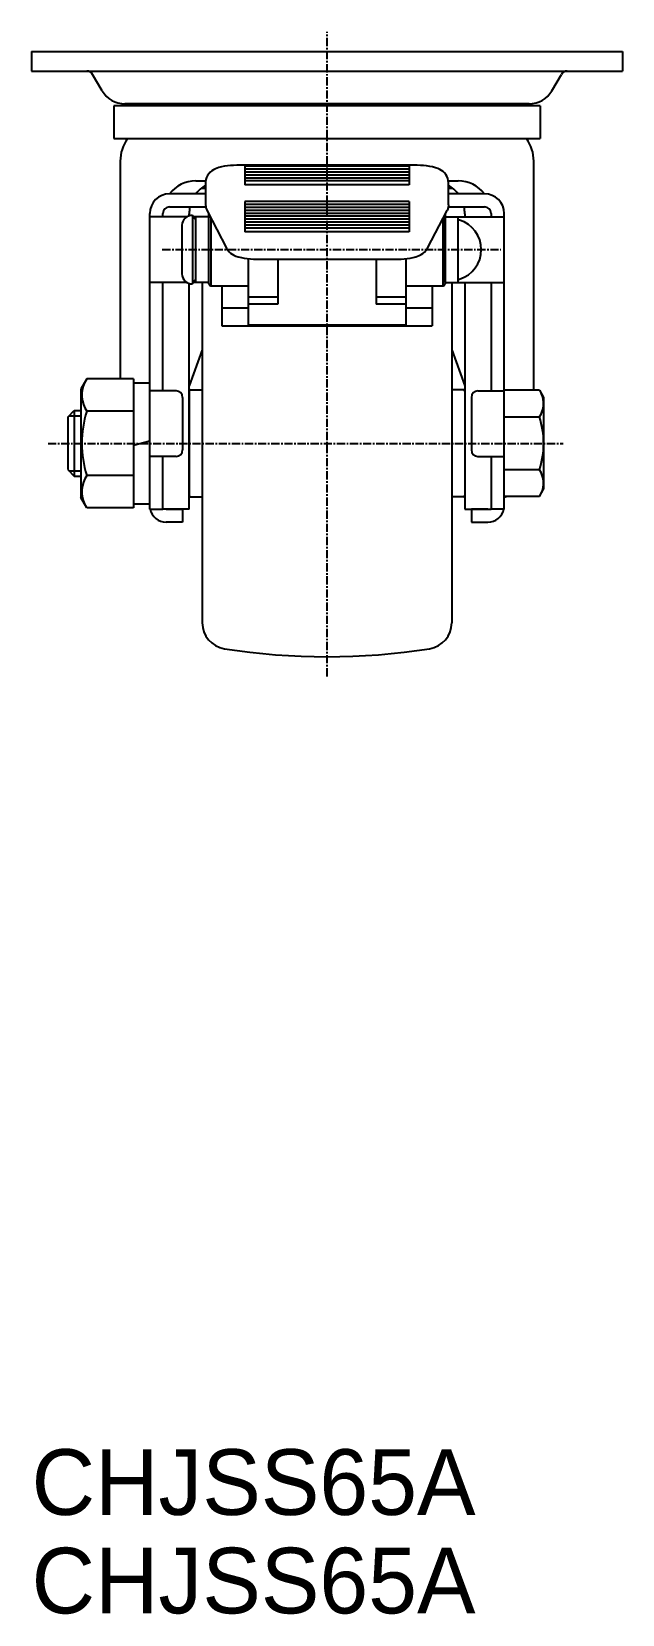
# Model space of a CAD drawing. Extents: x -2859 to -2594, y -90 to 307.
# Drawn here: x -2859.2 to -2769.2, y -87.6 to 153.5 of the extents above; entities that cross this region are included whole.
import ezdxf

# ---------------------------------------------------------------- set-up
doc = ezdxf.new("R2010")
doc.units = 0
doc.linetypes.add('CENTER', pattern=[2, 1.25, -0.25, 0.25, -0.25])
doc.layers.get('0').update_dxf_attribs({"linetype": 'CONTINUOUS'})
doc.layers.add('CENTER', color=1, linetype='CENTER')

msp = doc.modelspace()

# ---------------------------------------------------------------- linework, layer by layer
at = {"color": 7, "linetype": 'CONTINUOUS'}
for p, q in [((-2859.19, 150.45), (-2769.19, 150.45)), ((-2859.19, 150.45), (-2859.19, 147.45)), ((-2769.19, 150.45), (-2769.19, 147.45)), ((-2859.19, 147.45), (-2769.19, 147.45)), ((-2848.46, 144.45), (-2849.9, 146.95)), ((-2779.92, 144.45), (-2778.48, 146.95)), ((-2783.39, 142.45), (-2844.99, 142.45)), ((-2841.91, 142.45), (-2842.19, 142.17)), ((-2786.47, 142.45), (-2786.19, 142.17)), ((-2781.69, 142.17), (-2846.69, 142.17)), ((-2846.69, 142.17), (-2846.69, 137.17)), ((-2781.69, 142.17), (-2781.69, 137.17)), ((-2846.69, 137.17), (-2781.69, 137.17)), ((-2845.69, 133.71), (-2845.69, 100.57)), ((-2800.69, 133.11), (-2827.69, 133.11)), ((-2801.69, 132.95), (-2826.69, 132.95)), ((-2826.69, 132.95), (-2826.69, 130.13)), ((-2801.69, 132.95), (-2801.69, 130.13)), ((-2782.69, 98.84), (-2782.69, 133.71)), ((-2834.19, 130.72), (-2832.66, 130.72)), ((-2832.69, 130.44), (-2832.69, 127.1)), ((-2801.69, 132.5), (-2826.69, 132.5)), ((-2801.69, 132.06), (-2826.69, 132.06)), ((-2801.69, 131.61), (-2826.69, 131.61)), ((-2801.69, 131.16), (-2826.69, 131.16)), ((-2801.69, 130.71), (-2826.69, 130.71)), ((-2795.71, 130.72), (-2794.19, 130.72)), ((-2795.69, 127.07), (-2795.69, 130.44)), ((-2832.69, 128.75), (-2838.19, 128.75)), ((-2833.34, 129.6), (-2832.69, 129.6)), ((-2801.69, 130.13), (-2826.69, 130.13)), ((-2795.69, 129.6), (-2795.04, 129.6)), ((-2790.19, 128.75), (-2795.69, 128.75)), ((-2841.19, 80.75), (-2841.19, 125.75)), ((-2839.19, 125.25), (-2839.19, 125.75)), ((-2838.19, 126.75), (-2832.66, 126.75)), ((-2835.19, 125.4), (-2835.19, 125.72)), ((-2834.19, 124.75), (-2834.68, 125.45)), ((-2834.68, 125.45), (-2834.68, 115.05)), ((-2832.46, 126.18), (-2829.49, 120.47)), ((-2832.19, 125.12), (-2832.19, 125.65)), ((-2801.69, 127.57), (-2826.69, 127.57)), ((-2826.69, 127.57), (-2826.69, 122.96)), ((-2801.69, 127.13), (-2826.69, 127.13)), ((-2801.69, 126.68), (-2826.69, 126.68)), ((-2801.69, 126.23), (-2826.69, 126.23)), ((-2801.69, 125.78), (-2826.69, 125.78)), ((-2801.69, 127.57), (-2801.69, 122.96)), ((-2798.89, 120.47), (-2795.9, 126.2)), ((-2796.19, 125.65), (-2796.19, 125.12)), ((-2795.72, 126.75), (-2790.19, 126.75)), ((-2793.19, 125.72), (-2793.19, 125.25)), ((-2789.19, 125.75), (-2789.19, 125.25)), ((-2787.19, 80.75), (-2787.19, 125.75)), ((-2835.55, 125.25), (-2841.19, 125.25)), ((-2836.29, 123.96), (-2836.29, 116.55)), ((-2832.19, 125.25), (-2834.54, 125.25)), ((-2834.19, 115.25), (-2834.19, 125.25)), ((-2832.19, 115.25), (-2832.19, 125.25)), ((-2832.19, 115.05), (-2832.19, 125.12)), ((-2831.89, 125.07), (-2831.89, 114.75)), ((-2801.69, 125.33), (-2826.69, 125.33)), ((-2801.69, 124.88), (-2826.69, 124.88)), ((-2801.69, 124.44), (-2826.69, 124.44)), ((-2801.69, 123.99), (-2826.69, 123.99)), ((-2801.69, 123.54), (-2826.69, 123.54)), ((-2801.69, 122.96), (-2826.69, 122.96)), ((-2796.49, 114.75), (-2796.49, 125.07)), ((-2796.19, 115.25), (-2796.19, 125.25)), ((-2796.19, 125.25), (-2787.19, 125.25)), ((-2796.19, 125.12), (-2796.19, 115.05)), ((-2794.19, 115.25), (-2794.19, 125.25)), ((-2793.99, 124.75), (-2794.19, 124.75)), ((-2826.19, 118.87), (-2826.19, 113.01)), ((-2824.74, 118.8), (-2803.64, 118.8)), ((-2821.69, 118.8), (-2821.69, 111.95)), ((-2806.69, 118.8), (-2806.69, 111.95)), ((-2802.19, 118.87), (-2802.19, 113.01)), ((-2834.19, 115.75), (-2834.68, 115.05)), ((-2794.19, 115.75), (-2793.99, 115.75)), ((-2835.55, 115.25), (-2841.19, 115.25)), ((-2839.19, 98.75), (-2839.19, 115.25)), ((-2835.19, 80.75), (-2835.19, 115.1)), ((-2832.19, 115.25), (-2834.54, 115.25)), ((-2833.19, 115.25), (-2833.19, 63.43)), ((-2831.89, 114.75), (-2826.19, 114.75)), ((-2830.19, 114.75), (-2830.19, 111.32)), ((-2802.19, 114.75), (-2796.49, 114.75)), ((-2798.19, 114.75), (-2798.19, 111.32)), ((-2796.19, 115.25), (-2787.19, 115.25)), ((-2795.19, 115.25), (-2795.19, 63.43)), ((-2795.19, 115.25), (-2795.19, 108.25)), ((-2793.19, 115.25), (-2793.19, 80.75)), ((-2789.19, 115.25), (-2789.19, 98.75)), ((-2826.19, 111.32), (-2830.19, 111.32)), ((-2830.19, 111.32), (-2830.19, 108.64)), ((-2826.19, 113.01), (-2826.19, 111.95)), ((-2821.69, 113.01), (-2826.19, 113.01)), ((-2821.69, 111.95), (-2826.19, 111.95)), ((-2826.19, 111.95), (-2826.19, 108.75)), ((-2802.19, 113.01), (-2806.69, 113.01)), ((-2802.19, 111.95), (-2806.69, 111.95)), ((-2802.19, 113.01), (-2802.19, 111.95)), ((-2802.19, 111.95), (-2802.19, 108.75)), ((-2798.19, 111.32), (-2802.19, 111.32)), ((-2798.19, 111.32), (-2798.19, 108.64)), ((-2830.19, 108.64), (-2798.19, 108.64)), ((-2802.19, 108.75), (-2826.19, 108.75)), ((-2833.19, 104.98), (-2835.19, 99.49)), ((-2795.19, 104.98), (-2793.19, 99.49)), ((-2850.79, 100.57), (-2851.69, 99)), ((-2851.69, 99), (-2851.69, 82.5)), ((-2843.69, 100.57), (-2850.79, 100.57)), ((-2843.69, 100.57), (-2843.69, 80.94)), ((-2843.69, 99.95), (-2841.19, 99.95)), ((-2834.99, 98.9), (-2833.19, 98.9)), ((-2793.39, 98.9), (-2795.19, 98.9)), ((-2781.82, 98.84), (-2787.19, 98.84)), ((-2781.82, 98.84), (-2781.19, 97.75)), ((-2837.19, 98.75), (-2841.19, 98.75)), ((-2836.19, 97.75), (-2836.19, 89.75)), ((-2835.19, 98.7), (-2835.19, 82.8)), ((-2793.19, 98.7), (-2793.19, 82.8)), ((-2792.19, 97.75), (-2792.19, 89.75)), ((-2791.19, 98.75), (-2787.19, 98.75)), ((-2781.19, 97.75), (-2781.19, 83.75)), ((-2853.69, 94.75), (-2852.69, 95.75)), ((-2853.69, 94.75), (-2853.69, 86.75)), ((-2852.69, 95.75), (-2852.69, 85.75)), ((-2852.69, 95.75), (-2851.69, 95.75)), ((-2843.69, 95.66), (-2850.79, 95.66)), ((-2787.19, 94.79), (-2781.82, 94.79)), ((-2841.19, 91.09), (-2843.69, 90.42)), ((-2837.19, 88.75), (-2841.19, 88.75)), ((-2839.19, 80.75), (-2839.19, 88.75)), ((-2791.19, 88.75), (-2787.19, 88.75)), ((-2789.19, 88.75), (-2789.19, 80.75)), ((-2853.69, 86.75), (-2852.69, 85.75)), ((-2852.69, 85.75), (-2851.69, 85.75)), ((-2843.69, 85.84), (-2850.79, 85.84)), ((-2781.82, 86.71), (-2787.19, 86.71)), ((-2850.79, 80.94), (-2851.69, 82.5)), ((-2834.99, 82.6), (-2833.19, 82.6)), ((-2793.39, 82.6), (-2795.19, 82.6)), ((-2781.82, 82.67), (-2787.19, 82.67)), ((-2781.82, 82.67), (-2781.19, 83.75)), ((-2843.69, 80.94), (-2850.79, 80.94)), ((-2843.69, 81.55), (-2841.19, 81.55)), ((-2841.19, 80.75), (-2839.19, 80.75)), ((-2835.19, 80.75), (-2839.19, 80.75)), ((-2838.69, 80.75), (-2836.19, 80.75)), ((-2836.19, 80.75), (-2836.19, 78.75)), ((-2793.19, 80.75), (-2789.19, 80.75)), ((-2792.19, 80.75), (-2792.19, 78.75)), ((-2789.69, 80.75), (-2792.19, 80.75)), ((-2787.19, 80.75), (-2789.19, 80.75)), ((-2836.19, 78.75), (-2838.69, 78.75)), ((-2792.19, 78.75), (-2789.69, 78.75))]:
    msp.add_line(p, q, dxfattribs=at)
at = {"color": 3, "linetype": 'CONTINUOUS'}
for p, q in [((-2853.5, 94.94), (-2851.69, 94.94)), ((-2853.5, 86.56), (-2851.69, 86.56))]:
    msp.add_line(p, q, dxfattribs=at)
at = {"color": 7, "linetype": 'CONTINUOUS', "flags": 128}
for points in [[(-2827.69, 133.11), (-2827.94, 133.11), (-2828.42, 133.09), (-2828.9, 133.06), (-2829.36, 133.01), (-2829.81, 132.95), (-2830.25, 132.86), (-2830.69, 132.75), (-2831.17, 132.57), (-2831.47, 132.42), (-2831.74, 132.25), (-2831.99, 132.04), (-2832.2, 131.8), (-2832.39, 131.53), (-2832.54, 131.24), (-2832.64, 130.91), (-2832.69, 130.58), (-2832.69, 130.44)], [(-2795.69, 130.44), (-2795.72, 130.78), (-2795.8, 131.11), (-2795.93, 131.42), (-2796.09, 131.69), (-2796.28, 131.93), (-2796.49, 132.13), (-2796.73, 132.31), (-2796.99, 132.46), (-2797.28, 132.6), (-2797.64, 132.73), (-2798.1, 132.86), (-2798.54, 132.94), (-2799.01, 133.01), (-2799.49, 133.06), (-2799.97, 133.09), (-2800.46, 133.11), (-2800.69, 133.11)], [(-2795.69, 127.07), (-2795.73, 126.69), (-2795.84, 126.33), (-2795.9, 126.2)], [(-2832.19, 125.12), (-2832.19, 125.12), (-2832.18, 125.17), (-2832.12, 125.24), (-2832.05, 125.27), (-2832, 125.29)], [(-2796.38, 125.29), (-2796.33, 125.27), (-2796.26, 125.24), (-2796.21, 125.17), (-2796.19, 125.12), (-2796.19, 125.12)], [(-2829.49, 120.47), (-2829.31, 120.17), (-2829.11, 119.94), (-2828.89, 119.74), (-2828.66, 119.57), (-2828.39, 119.42), (-2828.09, 119.28), (-2827.72, 119.15), (-2827.24, 119.03), (-2826.8, 118.95), (-2826.33, 118.89), (-2825.85, 118.84), (-2825.37, 118.81), (-2824.88, 118.8), (-2824.74, 118.8)], [(-2803.64, 118.8), (-2803.39, 118.8), (-2802.91, 118.82), (-2802.43, 118.85), (-2801.97, 118.89), (-2801.53, 118.96), (-2801.08, 119.04), (-2800.64, 119.16), (-2800.16, 119.34), (-2799.86, 119.49), (-2799.59, 119.66), (-2799.35, 119.87), (-2799.13, 120.1), (-2798.94, 120.37), (-2798.89, 120.47)]]:
    msp.add_lwpolyline(points, dxfattribs=at)
at = {"color": 7, "linetype": 'CONTINUOUS'}
for centre, radius, start, end in [((-2850.77, 146.45), 1, 30, 90), ((-2777.61, 146.45), 1, 90, 150), ((-2844.99, 146.45), 4, 210, 270), ((-2783.39, 146.45), 4, 270, 330), ((-2839.69, 133.71), 6, 144.7998, 180), ((-2788.69, 133.71), 6, 0, 35.2002), ((-2834.19, 125.72), 5, 90, 142.7184), ((-2794.19, 125.72), 5, 37.2816, 90), ((-2838.19, 125.75), 3, 90, 180), ((-2830.19, 125.72), 5, 120, 142.7184), ((-2798.19, 125.72), 5, 37.2816, 60), ((-2790.19, 125.75), 3, 0, 90), ((-2838.19, 125.75), 1, 90, 180), ((-2834.79, 123.96), 1.5, 85.8891, 180), ((-2830.19, 125.72), 5, 168.1276, 180), ((-2830.69, 127.1), 2, 180, 207.5015), ((-2798.19, 125.72), 5, 0, 11.8724), ((-2790.19, 125.75), 1, 0, 90), ((-2795.41, 120.25), 4.72, 287.4923, 72.5077), ((-2834.79, 116.55), 1.5, 180, 274.1109), ((-2831.89, 115.05), 0.3, 180, 270), ((-2796.49, 115.05), 0.3, 270, 0), ((-2847.2, 98.11), 4.34, 154.3842, 214.3842), ((-2834.99, 98.7), 0.2, 90, 180), ((-2793.39, 98.7), 0.2, 0, 90), ((-2837.19, 97.75), 1, 0, 90), ((-2791.19, 97.75), 1, 90, 180), ((-2784.77, 96.81), 3.58, 325.6691, 25.6691), ((-2835.31, 90.75), 16.24, 162.412, 197.588), ((-2794.57, 90.75), 13.38, 342.42, 17.58), ((-2837.19, 89.75), 1, 270, 0), ((-2791.19, 89.75), 1, 180, 270), ((-2847.2, 83.39), 4.34, 145.6158, 205.6158), ((-2784.77, 84.69), 3.58, 334.3309, 34.3309), ((-2834.99, 82.8), 0.2, 180, 270), ((-2793.39, 82.8), 0.2, 270, 0), ((-2789.19, 88.75), 6.5, 287.9202, 290.7338), ((-2838.69, 81.25), 2.5, 191.537, 270), ((-2789.69, 81.25), 2.5, 270, 348.463), ((-2829.19, 63.43), 4, 180, 261.0107), ((-2799.19, 63.43), 4, 278.9893, 0), ((-2814.19, 158.25), 100, 261.0107, 278.9893)]:
    msp.add_arc(centre, radius, start, end, dxfattribs=at)
at = {"layer": 'CENTER', "color": 1, "linetype": 'CENTER'}
for p, q in [((-2814.19, 55.25), (-2814.19, 153.45)), ((-2839.29, 120.25), (-2787.69, 120.25)), ((-2856.69, 90.75), (-2778.19, 90.75))]:
    msp.add_line(p, q, dxfattribs=at)

# ---------------------------------------------------------------- texts
at = {"color": 7, "linetype": 'CONTINUOUS'}
for p in [(-2859.19, -72.45), (-2859.19, -87.45)]:
    msp.add_text('CHJSS65A', height=10, dxfattribs=at).set_placement(p)

doc.saveas('drawing.dxf')
